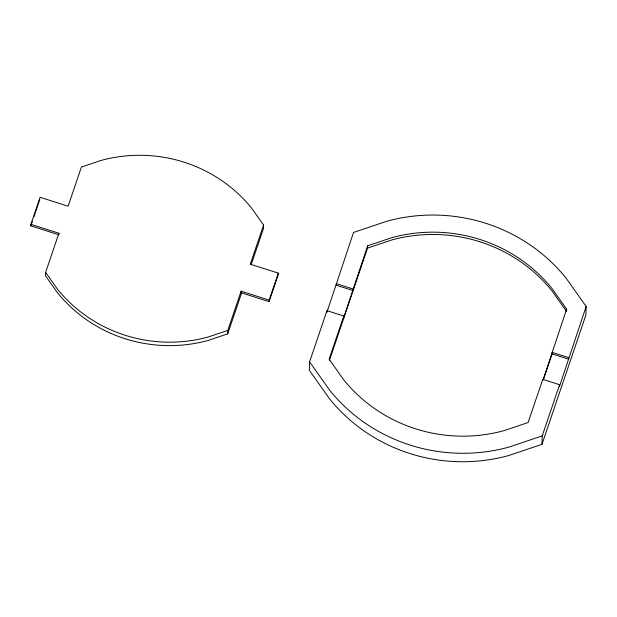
<?xml version="1.0" encoding="UTF-8"?>
<svg xmlns="http://www.w3.org/2000/svg" width="617" height="617" viewBox="0 0 617 617"><rect width="100%" height="100%" fill="white"/><g stroke="black" fill="none" stroke-linecap="round" stroke-linejoin="round"><path stroke-width="0.93" d="M30.896 224.326L58.924 233.249L58.877 234.784L30.85 225.868L30.896 224.326L40.074 197.286L68.101 206.209L81.405 167.045L100.926 160.466A141.756 136.866 1.6 0 1 251.906 208.523L263.582 225.035L263.482 228.491L251.15 264.824M58.924 233.249L45.619 272.405L45.527 275.868L57.204 292.381A141.756 136.866 1.6 0 0 208.176 340.437L227.704 333.851L241.586 292.982M227.704 333.851L227.796 330.396L241.116 291.185L269.143 300.109L269.097 301.644L241.07 292.72L241.116 291.185M263.582 225.035L250.286 264.199L278.313 273.115L278.267 274.65L269.097 301.644M326.964 310.667L309.587 361.832L309.348 370.285L329.308 398.505A168.348 162.541 1.6 0 0 508.609 455.577L541.973 444.333L585.911 314.963L586.15 306.502L566.19 278.282A168.348 162.541 1.6 0 0 386.89 221.21L353.526 232.455L326.917 312.202L326.964 310.667L343.777 316.02L343.738 317.554L367.624 245.813L391.764 237.676A150.625 145.419 1.6 0 1 552.176 288.741L566.614 309.156L566.553 311.462L552.107 291.047A150.625 145.419 1.6 0 0 391.695 239.982L367.555 248.119L329.362 360.583M367.555 248.119L367.624 245.813M541.973 444.333L542.212 435.88L559.588 384.715L542.775 379.362L528.113 422.522L503.973 430.658A150.625 145.419 1.6 0 1 343.561 379.594L329.116 359.179L343.777 316.02M543.037 379.995L566.614 309.156M559.588 384.715L559.542 386.25L586.15 306.502M30.85 225.868L32.377 221.356M33.912 216.852L39.727 199.723M269.143 300.109L278.313 273.115M543.446 379.478L552.385 353.179M227.796 330.396L208.276 336.982A141.756 136.866 1.6 0 1 57.304 288.926L45.619 272.405M542.212 435.88L508.84 447.124A168.348 162.541 1.6 0 1 329.547 390.052L309.587 361.832M336.149 283.619L352.963 288.972M551.953 352.315L568.774 357.667M336.103 285.154L352.916 290.507M551.914 353.849L568.727 359.202"/></g></svg>
